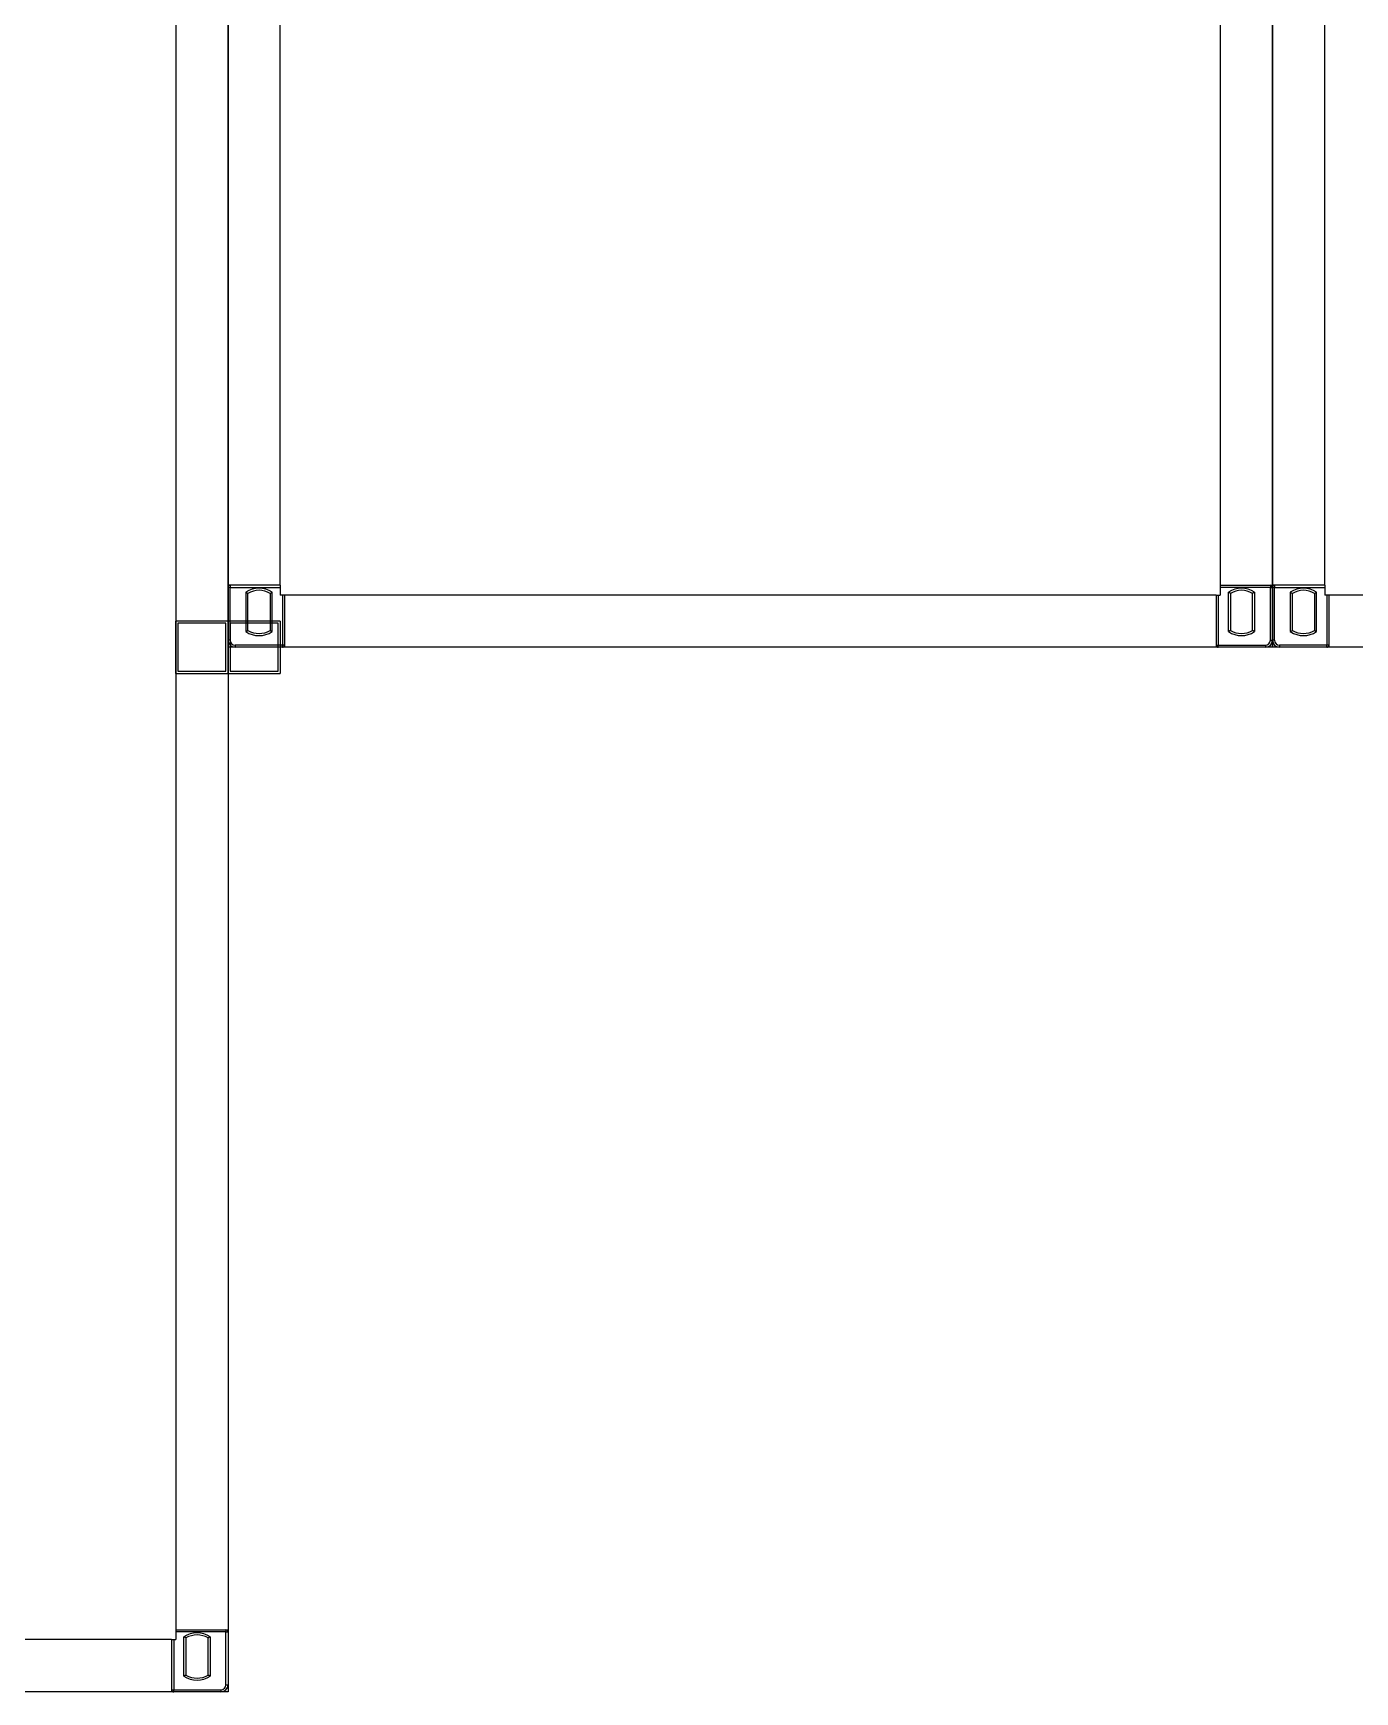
# Model space of a CAD drawing. Header units: millimetres. Extents: x 2448621 to 2484291, y -423869 to -398639.
# Drawn here: x 2481872.3 to 2481986.2, y -401945.4 to -401802.5 of the extents above; entities that cross this region are included whole.
import ezdxf

# ---------------------------------------------------------------- set-up
doc = ezdxf.new("R2010")
doc.units = ezdxf.units.MM
doc.header["$LTSCALE"] = 30

# ---------------------------------------------------------------- blocks, each defined once
blk = doc.blocks.new('KEY PLAN_NEW')
at = {"color": 253}
for p, q in [((-1106.862, -1495.504), (-1106.862, -1848.384)), ((-1100.862, -1788.384), (-1100.862, -1495.504)), ((-1046.862, -1495.504), (-1046.862, -1788.384)), ((-1040.862, -1788.384), (-1040.862, -1495.504)), ((-1100.862, -1788.384), (-1100.862, -1788.944)), ((-1100.622, -1788.944), (-1100.862, -1788.944)), ((-1047.102, -1788.944), (-1100.622, -1788.944)), ((-1047.102, -1788.944), (-1046.862, -1788.944)), ((-1046.862, -1788.384), (-1046.862, -1788.944)), ((-1040.862, -1788.384), (-1040.862, -1788.944)), ((-1040.622, -1788.944), (-1040.862, -1788.944)), ((-987.102, -1788.944), (-1040.622, -1788.944)), ((-1106.862, -1793.444), (-1106.862, -1790.444)), ((-1103.862, -1790.444), (-1106.862, -1790.444)), ((-1103.982, -1790.564), (-1106.742, -1790.564)), ((-1106.742, -1790.564), (-1106.742, -1793.324)), ((-1103.982, -1793.324), (-1103.982, -1790.564)), ((-1103.982, -1793.324), (-1103.982, -1790.564)), ((-1103.862, -1790.444), (-1103.862, -1793.444)), ((-1103.862, -1793.444), (-1103.862, -1790.444)), ((-1100.862, -1790.444), (-1103.862, -1790.444)), ((-1100.982, -1790.564), (-1103.742, -1790.564)), ((-1103.742, -1790.564), (-1103.742, -1793.324)), ((-1100.982, -1793.324), (-1100.982, -1790.564)), ((-1100.982, -1793.324), (-1100.982, -1790.564)), ((-1100.862, -1790.444), (-1100.862, -1793.444)), ((-1106.862, -1793.444), (-1103.862, -1793.444)), ((-1106.742, -1793.324), (-1103.982, -1793.324)), ((-1103.862, -1793.444), (-1100.862, -1793.444)), ((-1103.742, -1793.324), (-1100.982, -1793.324)), ((-1107.102, -1848.944), (-1160.622, -1848.944)), ((-1107.102, -1848.944), (-1106.862, -1848.944)), ((-1106.862, -1848.384), (-1106.862, -1848.944))]:
    blk.add_line(p, q, dxfattribs=at)
at = {"color": 253, "linetype": 'Continuous'}
for p, q in [((-1100.862, -1788.384), (-1103.862, -1788.384)), ((-1103.742, -1788.504), (-1103.862, -1788.504)), ((-1103.742, -1788.384), (-1103.742, -1788.504)), ((-1103.742, -1788.504), (-1100.862, -1788.504)), ((-1103.742, -1791.534), (-1103.742, -1788.504)), ((-1102.837, -1788.782), (-1102.837, -1791.045)), ((-1102.717, -1790.979), (-1102.717, -1788.849)), ((-1101.447, -1788.849), (-1101.447, -1790.979)), ((-1101.327, -1791.045), (-1101.327, -1788.782)), ((-1100.742, -1788.944), (-1100.742, -1791.824)), ((-1100.622, -1788.944), (-1100.622, -1791.944)), ((-1047.102, -1788.944), (-1047.102, -1791.944)), ((-1046.982, -1788.944), (-1046.982, -1791.824)), ((-1046.862, -1788.384), (-1043.862, -1788.384)), ((-1043.982, -1788.504), (-1046.862, -1788.504)), ((-1046.397, -1791.045), (-1046.397, -1788.782)), ((-1046.277, -1788.849), (-1046.277, -1790.979)), ((-1045.007, -1790.979), (-1045.007, -1788.849)), ((-1044.887, -1788.782), (-1044.887, -1791.045)), ((-1043.982, -1788.384), (-1043.982, -1788.504)), ((-1043.982, -1788.504), (-1043.862, -1788.504)), ((-1043.982, -1791.534), (-1043.982, -1788.504)), ((-1040.862, -1788.384), (-1043.862, -1788.384)), ((-1043.742, -1788.504), (-1043.862, -1788.504)), ((-1043.742, -1788.384), (-1043.742, -1788.504)), ((-1043.742, -1788.504), (-1040.862, -1788.504)), ((-1043.742, -1791.534), (-1043.742, -1788.504)), ((-1042.837, -1788.782), (-1042.837, -1791.045)), ((-1042.717, -1790.979), (-1042.717, -1788.849)), ((-1041.447, -1788.849), (-1041.447, -1790.979)), ((-1041.327, -1791.045), (-1041.327, -1788.782)), ((-1040.742, -1788.944), (-1040.742, -1791.824)), ((-1040.622, -1788.944), (-1040.622, -1791.944)), ((-1103.742, -1791.534), (-1103.862, -1791.534)), ((-1103.742, -1791.824), (-1103.742, -1791.823)), ((-1103.742, -1791.824), (-1103.742, -1791.824)), ((-1103.452, -1791.824), (-1103.452, -1791.944)), ((-1100.742, -1791.824), (-1103.452, -1791.824)), ((-1100.742, -1791.944), (-1100.742, -1791.824)), ((-1100.622, -1791.824), (-1100.742, -1791.824)), ((-1047.102, -1791.824), (-1046.982, -1791.824)), ((-1046.982, -1791.944), (-1046.982, -1791.824)), ((-1046.982, -1791.824), (-1044.272, -1791.824)), ((-1044.272, -1791.824), (-1044.272, -1791.944)), ((-1043.982, -1791.534), (-1043.862, -1791.534)), ((-1043.982, -1791.824), (-1043.982, -1791.823)), ((-1043.982, -1791.824), (-1043.982, -1791.824)), ((-1043.742, -1791.534), (-1043.862, -1791.534)), ((-1043.742, -1791.824), (-1043.742, -1791.823)), ((-1043.742, -1791.824), (-1043.742, -1791.824)), ((-1043.452, -1791.824), (-1043.452, -1791.944)), ((-1040.742, -1791.824), (-1043.452, -1791.824)), ((-1040.742, -1791.944), (-1040.742, -1791.824)), ((-1040.622, -1791.824), (-1040.742, -1791.824)), ((-1107.102, -1848.944), (-1107.102, -1851.944)), ((-1106.982, -1848.944), (-1106.982, -1851.824)), ((-1106.862, -1848.384), (-1103.862, -1848.384)), ((-1103.982, -1848.504), (-1106.862, -1848.504)), ((-1106.397, -1851.045), (-1106.397, -1848.782)), ((-1106.277, -1848.849), (-1106.277, -1850.979)), ((-1105.007, -1850.979), (-1105.007, -1848.849)), ((-1104.887, -1848.782), (-1104.887, -1851.045)), ((-1103.982, -1848.384), (-1103.982, -1848.504)), ((-1103.982, -1848.504), (-1103.862, -1848.504)), ((-1103.982, -1851.534), (-1103.982, -1848.504)), ((-1107.102, -1851.824), (-1106.982, -1851.824)), ((-1106.982, -1851.944), (-1106.982, -1851.824)), ((-1106.982, -1851.824), (-1104.272, -1851.824)), ((-1104.272, -1851.824), (-1104.272, -1851.944)), ((-1103.982, -1851.534), (-1103.862, -1851.534)), ((-1103.982, -1851.824), (-1103.982, -1851.823)), ((-1103.982, -1851.824), (-1103.982, -1851.824))]:
    blk.add_line(p, q, dxfattribs=at)
at = {"color": 253}
for points in [[(-1163.862, -1491.944), (-1103.862, -1491.944), (-1103.862, -1851.944), (-1163.862, -1851.944)], [(-1103.862, -1491.944), (-1043.862, -1491.944), (-1043.862, -1791.944), (-1103.862, -1791.944)], [(-1043.862, -1491.944), (-983.862, -1491.944), (-983.862, -1791.944), (-1043.862, -1791.944)]]:
    blk.add_lwpolyline(points, close=True, dxfattribs=at)
at = {"color": 253, "linetype": 'Continuous'}
for centre, radius, start, end in [((-1103.742, -1788.504), 0.12, 90, 180), ((-1102.082, -1789.914), 1.36, 56.27916, 123.72084), ((-1102.082, -1789.914), 1.24, 59.1964, 120.8036), ((-1045.642, -1789.914), 1.36, 56.27916, 123.72084), ((-1045.642, -1789.914), 1.24, 59.1964, 120.8036), ((-1043.982, -1788.504), 0.12, 0, 90), ((-1043.742, -1788.504), 0.12, 90, 180), ((-1042.082, -1789.914), 1.36, 56.27916, 123.72084), ((-1042.082, -1789.914), 1.24, 59.1964, 120.8036), ((-1102.082, -1789.914), 1.36, 236.27916, 303.72084), ((-1102.082, -1789.914), 1.24, 239.1964, 300.8036), ((-1045.642, -1789.914), 1.36, 236.27916, 303.72084), ((-1045.642, -1789.914), 1.24, 239.1964, 300.8036), ((-1042.082, -1789.914), 1.36, 236.27916, 303.72084), ((-1042.082, -1789.914), 1.24, 239.1964, 300.8036), ((-1103.452, -1791.534), 0.41, 180, 270), ((-1103.452, -1791.534), 0.29, 180, 270), ((-1100.742, -1791.824), 0.12, 270, 0), ((-1046.982, -1791.824), 0.12, 180, 270), ((-1044.272, -1791.534), 0.41, 270, 0), ((-1044.272, -1791.534), 0.29, 270, 0), ((-1043.452, -1791.534), 0.41, 180, 270), ((-1043.452, -1791.534), 0.29, 180, 270), ((-1040.742, -1791.824), 0.12, 270, 0), ((-1105.642, -1849.914), 1.36, 56.27916, 123.72084), ((-1105.642, -1849.914), 1.24, 59.1964, 120.8036), ((-1103.982, -1848.504), 0.12, 0, 90), ((-1105.642, -1849.914), 1.36, 236.27916, 303.72084), ((-1105.642, -1849.914), 1.24, 239.1964, 300.8036), ((-1106.982, -1851.824), 0.12, 180, 270), ((-1104.272, -1851.534), 0.41, 270, 0), ((-1104.272, -1851.534), 0.29, 270, 0)]:
    blk.add_arc(centre, radius, start, end, dxfattribs=at)
for points, knots in [([(-1102.837, -1788.782), (-1102.836, -1788.783, 46), (-1102.836, -1788.783, 46), (-1102.835, -1788.783, 46), (-1102.834, -1788.784, 46), (-1102.832, -1788.785, 46), (-1102.829, -1788.786, 46), (-1102.827, -1788.787, 46), (-1102.822, -1788.79, 46), (-1102.818, -1788.792, 46), (-1102.811, -1788.796, 46), (-1102.807, -1788.798, 46), (-1102.802, -1788.801, 46), (-1102.8, -1788.802, 46), (-1102.798, -1788.804, 46), (-1102.797, -1788.804, 46), (-1102.795, -1788.805, 46), (-1102.794, -1788.806, 46), (-1102.79, -1788.808, 46), (-1102.786, -1788.81, 46), (-1102.779, -1788.813, 46), (-1102.776, -1788.815, 46), (-1102.77, -1788.819, 46), (-1102.767, -1788.821, 46), (-1102.763, -1788.823, 46), (-1102.762, -1788.823, 46), (-1102.76, -1788.824, 46), (-1102.76, -1788.824, 46), (-1102.758, -1788.826, 46), (-1102.756, -1788.826, 46), (-1102.752, -1788.829, 46), (-1102.749, -1788.83, 46), (-1102.744, -1788.833, 46), (-1102.741, -1788.835, 46), (-1102.739, -1788.836, 46), (-1102.738, -1788.837, 46), (-1102.737, -1788.837, 46), (-1102.736, -1788.838, 46), (-1102.735, -1788.838, 46), (-1102.734, -1788.839, 46), (-1102.731, -1788.841, 46), (-1102.729, -1788.842, 46), (-1102.725, -1788.844, 46), (-1102.724, -1788.844, 46), (-1102.722, -1788.845, 46), (-1102.722, -1788.846, 46), (-1102.721, -1788.846, 46), (-1102.721, -1788.846, 46), (-1102.72, -1788.847, 46), (-1102.72, -1788.847, 46), (-1102.719, -1788.848, 46), (-1102.718, -1788.848, 46), (-1102.717, -1788.848, 46), (-1102.717, -1788.849, 46)], [0, 0, 0, 0, 0.00782, 0.00782, 0.015639, 0.031279, 0.031279, 0.062557, 0.062557, 0.125114, 0.125114, 0.187671, 0.187671, 0.21895, 0.21895, 0.234589, 0.234589, 0.250228, 0.250228, 0.312785, 0.312785, 0.375342, 0.375342, 0.437899, 0.437899, 0.453538, 0.453538, 0.469178, 0.469178, 0.500456, 0.500456, 0.563013, 0.563013, 0.62557, 0.62557, 0.641209, 0.641209, 0.656849, 0.656849, 0.688127, 0.688127, 0.750684, 0.750684, 0.813241, 0.813241, 0.828881, 0.828881, 0.84452, 0.84452, 0.875798, 0.875798, 0.938355, 1, 1, 1, 1]), ([(-1101.447, -1788.849), (-1101.447, -1788.848, 46), (-1101.446, -1788.848, 46), (-1101.445, -1788.848, 46), (-1101.444, -1788.847, 46), (-1101.443, -1788.847, 46), (-1101.442, -1788.846, 46), (-1101.442, -1788.846, 46), (-1101.442, -1788.846, 46), (-1101.441, -1788.845, 46), (-1101.44, -1788.844, 46), (-1101.438, -1788.844, 46), (-1101.435, -1788.842, 46), (-1101.433, -1788.841, 46), (-1101.43, -1788.839, 46), (-1101.429, -1788.838, 46), (-1101.427, -1788.838, 46), (-1101.427, -1788.837, 46), (-1101.426, -1788.837, 46), (-1101.425, -1788.836, 46), (-1101.422, -1788.835, 46), (-1101.42, -1788.833, 46), (-1101.414, -1788.83, 46), (-1101.412, -1788.829, 46), (-1101.407, -1788.826, 46), (-1101.406, -1788.826, 46), (-1101.404, -1788.824, 46), (-1101.403, -1788.824, 46), (-1101.402, -1788.823, 46), (-1101.401, -1788.823, 46), (-1101.397, -1788.821, 46), (-1101.394, -1788.819, 46), (-1101.387, -1788.815, 46), (-1101.384, -1788.813, 46), (-1101.377, -1788.81, 46), (-1101.374, -1788.808, 46), (-1101.37, -1788.806, 46), (-1101.369, -1788.805, 46), (-1101.367, -1788.804, 46), (-1101.366, -1788.804, 46), (-1101.363, -1788.802, 46), (-1101.362, -1788.801, 46), (-1101.356, -1788.798, 46), (-1101.353, -1788.796, 46), (-1101.345, -1788.792, 46), (-1101.342, -1788.79, 46), (-1101.336, -1788.787, 46), (-1101.334, -1788.786, 46), (-1101.331, -1788.785, 46), (-1101.33, -1788.784, 46), (-1101.329, -1788.783, 46), (-1101.328, -1788.783, 46), (-1101.327, -1788.783, 46), (-1101.327, -1788.782, 46)], [0, 0, 0, 0, 0.06206, 0.12459, 0.12459, 0.155854, 0.155854, 0.171487, 0.171487, 0.187119, 0.187119, 0.249648, 0.249648, 0.312178, 0.312178, 0.343442, 0.343442, 0.359075, 0.359075, 0.374707, 0.374707, 0.437236, 0.437236, 0.499766, 0.499766, 0.53103, 0.53103, 0.546663, 0.546663, 0.562295, 0.562295, 0.624824, 0.624824, 0.687353, 0.687353, 0.749883, 0.749883, 0.765515, 0.765515, 0.781147, 0.781147, 0.812412, 0.812412, 0.874941, 0.874941, 0.937471, 0.937471, 0.968735, 0.968735, 0.984368, 0.992184, 0.992184, 1, 1, 1, 1]), ([(-1046.277, -1788.849), (-1046.277, -1788.848, 46), (-1046.278, -1788.848, 46), (-1046.279, -1788.848, 46), (-1046.28, -1788.847, 46), (-1046.28, -1788.847, 46), (-1046.281, -1788.846, 46), (-1046.281, -1788.846, 46), (-1046.282, -1788.846, 46), (-1046.282, -1788.845, 46), (-1046.284, -1788.844, 46), (-1046.285, -1788.844, 46), (-1046.289, -1788.842, 46), (-1046.291, -1788.841, 46), (-1046.294, -1788.839, 46), (-1046.295, -1788.838, 46), (-1046.296, -1788.838, 46), (-1046.297, -1788.837, 46), (-1046.298, -1788.837, 46), (-1046.299, -1788.836, 46), (-1046.301, -1788.835, 46), (-1046.304, -1788.833, 46), (-1046.309, -1788.83, 46), (-1046.312, -1788.829, 46), (-1046.316, -1788.826, 46), (-1046.318, -1788.826, 46), (-1046.32, -1788.824, 46), (-1046.32, -1788.824, 46), (-1046.322, -1788.823, 46), (-1046.323, -1788.823, 46), (-1046.327, -1788.821, 46), (-1046.33, -1788.819, 46), (-1046.336, -1788.815, 46), (-1046.339, -1788.813, 46), (-1046.346, -1788.81, 46), (-1046.35, -1788.808, 46), (-1046.354, -1788.806, 46), (-1046.355, -1788.805, 46), (-1046.357, -1788.804, 46), (-1046.358, -1788.804, 46), (-1046.36, -1788.802, 46), (-1046.362, -1788.801, 46), (-1046.367, -1788.798, 46), (-1046.371, -1788.796, 46), (-1046.378, -1788.792, 46), (-1046.382, -1788.79, 46), (-1046.387, -1788.787, 46), (-1046.389, -1788.786, 46), (-1046.392, -1788.785, 46), (-1046.394, -1788.784, 46), (-1046.395, -1788.783, 46), (-1046.396, -1788.783, 46), (-1046.396, -1788.783, 46), (-1046.397, -1788.782, 46)], [0, 0, 0, 0, 0.06206, 0.12459, 0.12459, 0.155854, 0.155854, 0.171487, 0.171487, 0.187119, 0.187119, 0.249648, 0.249648, 0.312178, 0.312178, 0.343442, 0.343442, 0.359075, 0.359075, 0.374707, 0.374707, 0.437236, 0.437236, 0.499766, 0.499766, 0.53103, 0.53103, 0.546663, 0.546663, 0.562295, 0.562295, 0.624824, 0.624824, 0.687353, 0.687353, 0.749883, 0.749883, 0.765515, 0.765515, 0.781147, 0.781147, 0.812412, 0.812412, 0.874941, 0.874941, 0.937471, 0.937471, 0.968735, 0.968735, 0.984368, 0.992184, 0.992184, 1, 1, 1, 1]), ([(-1044.887, -1788.782), (-1044.887, -1788.783, 46), (-1044.888, -1788.783, 46), (-1044.889, -1788.783, 46), (-1044.89, -1788.784, 46), (-1044.891, -1788.785, 46), (-1044.894, -1788.786, 46), (-1044.896, -1788.787, 46), (-1044.902, -1788.79, 46), (-1044.905, -1788.792, 46), (-1044.913, -1788.796, 46), (-1044.916, -1788.798, 46), (-1044.922, -1788.801, 46), (-1044.923, -1788.802, 46), (-1044.926, -1788.804, 46), (-1044.927, -1788.804, 46), (-1044.929, -1788.805, 46), (-1044.93, -1788.806, 46), (-1044.934, -1788.808, 46), (-1044.937, -1788.81, 46), (-1044.944, -1788.813, 46), (-1044.947, -1788.815, 46), (-1044.954, -1788.819, 46), (-1044.957, -1788.821, 46), (-1044.961, -1788.823, 46), (-1044.962, -1788.823, 46), (-1044.963, -1788.824, 46), (-1044.964, -1788.824, 46), (-1044.966, -1788.826, 46), (-1044.967, -1788.826, 46), (-1044.972, -1788.829, 46), (-1044.974, -1788.83, 46), (-1044.98, -1788.833, 46), (-1044.982, -1788.835, 46), (-1044.985, -1788.836, 46), (-1044.986, -1788.837, 46), (-1044.987, -1788.837, 46), (-1044.987, -1788.838, 46), (-1044.989, -1788.838, 46), (-1044.99, -1788.839, 46), (-1044.993, -1788.841, 46), (-1044.995, -1788.842, 46), (-1044.998, -1788.844, 46), (-1045, -1788.844, 46), (-1045.001, -1788.845, 46), (-1045.002, -1788.846, 46), (-1045.002, -1788.846, 46), (-1045.002, -1788.846, 46), (-1045.003, -1788.847, 46), (-1045.004, -1788.847, 46), (-1045.005, -1788.848, 46), (-1045.006, -1788.848, 46), (-1045.007, -1788.848, 46), (-1045.007, -1788.849, 46)], [0, 0, 0, 0, 0.00782, 0.00782, 0.015639, 0.031279, 0.031279, 0.062557, 0.062557, 0.125114, 0.125114, 0.187671, 0.187671, 0.21895, 0.21895, 0.234589, 0.234589, 0.250228, 0.250228, 0.312785, 0.312785, 0.375342, 0.375342, 0.437899, 0.437899, 0.453538, 0.453538, 0.469178, 0.469178, 0.500456, 0.500456, 0.563013, 0.563013, 0.62557, 0.62557, 0.641209, 0.641209, 0.656849, 0.656849, 0.688127, 0.688127, 0.750684, 0.750684, 0.813241, 0.813241, 0.828881, 0.828881, 0.84452, 0.84452, 0.875798, 0.875798, 0.938355, 1, 1, 1, 1]), ([(-1042.837, -1788.782), (-1042.836, -1788.783, 46), (-1042.836, -1788.783, 46), (-1042.835, -1788.783, 46), (-1042.834, -1788.784, 46), (-1042.832, -1788.785, 46), (-1042.829, -1788.786, 46), (-1042.827, -1788.787, 46), (-1042.822, -1788.79, 46), (-1042.818, -1788.792, 46), (-1042.811, -1788.796, 46), (-1042.807, -1788.798, 46), (-1042.802, -1788.801, 46), (-1042.8, -1788.802, 46), (-1042.798, -1788.804, 46), (-1042.797, -1788.804, 46), (-1042.795, -1788.805, 46), (-1042.794, -1788.806, 46), (-1042.79, -1788.808, 46), (-1042.786, -1788.81, 46), (-1042.779, -1788.813, 46), (-1042.776, -1788.815, 46), (-1042.77, -1788.819, 46), (-1042.767, -1788.821, 46), (-1042.763, -1788.823, 46), (-1042.762, -1788.823, 46), (-1042.76, -1788.824, 46), (-1042.76, -1788.824, 46), (-1042.758, -1788.826, 46), (-1042.756, -1788.826, 46), (-1042.752, -1788.829, 46), (-1042.749, -1788.83, 46), (-1042.744, -1788.833, 46), (-1042.741, -1788.835, 46), (-1042.739, -1788.836, 46), (-1042.738, -1788.837, 46), (-1042.737, -1788.837, 46), (-1042.736, -1788.838, 46), (-1042.735, -1788.838, 46), (-1042.734, -1788.839, 46), (-1042.731, -1788.841, 46), (-1042.729, -1788.842, 46), (-1042.725, -1788.844, 46), (-1042.724, -1788.844, 46), (-1042.722, -1788.845, 46), (-1042.722, -1788.846, 46), (-1042.721, -1788.846, 46), (-1042.721, -1788.846, 46), (-1042.72, -1788.847, 46), (-1042.72, -1788.847, 46), (-1042.719, -1788.848, 46), (-1042.718, -1788.848, 46), (-1042.717, -1788.848, 46), (-1042.717, -1788.849, 46)], [0, 0, 0, 0, 0.00782, 0.00782, 0.015639, 0.031279, 0.031279, 0.062557, 0.062557, 0.125114, 0.125114, 0.187671, 0.187671, 0.21895, 0.21895, 0.234589, 0.234589, 0.250228, 0.250228, 0.312785, 0.312785, 0.375342, 0.375342, 0.437899, 0.437899, 0.453538, 0.453538, 0.469178, 0.469178, 0.500456, 0.500456, 0.563013, 0.563013, 0.62557, 0.62557, 0.641209, 0.641209, 0.656849, 0.656849, 0.688127, 0.688127, 0.750684, 0.750684, 0.813241, 0.813241, 0.828881, 0.828881, 0.84452, 0.84452, 0.875798, 0.875798, 0.938355, 1, 1, 1, 1]), ([(-1041.447, -1788.849), (-1041.447, -1788.848, 46), (-1041.446, -1788.848, 46), (-1041.445, -1788.848, 46), (-1041.444, -1788.847, 46), (-1041.443, -1788.847, 46), (-1041.442, -1788.846, 46), (-1041.442, -1788.846, 46), (-1041.442, -1788.846, 46), (-1041.441, -1788.845, 46), (-1041.44, -1788.844, 46), (-1041.438, -1788.844, 46), (-1041.435, -1788.842, 46), (-1041.433, -1788.841, 46), (-1041.43, -1788.839, 46), (-1041.429, -1788.838, 46), (-1041.427, -1788.838, 46), (-1041.427, -1788.837, 46), (-1041.426, -1788.837, 46), (-1041.425, -1788.836, 46), (-1041.422, -1788.835, 46), (-1041.42, -1788.833, 46), (-1041.414, -1788.83, 46), (-1041.412, -1788.829, 46), (-1041.407, -1788.826, 46), (-1041.406, -1788.826, 46), (-1041.404, -1788.824, 46), (-1041.403, -1788.824, 46), (-1041.402, -1788.823, 46), (-1041.401, -1788.823, 46), (-1041.397, -1788.821, 46), (-1041.394, -1788.819, 46), (-1041.387, -1788.815, 46), (-1041.384, -1788.813, 46), (-1041.377, -1788.81, 46), (-1041.374, -1788.808, 46), (-1041.37, -1788.806, 46), (-1041.369, -1788.805, 46), (-1041.367, -1788.804, 46), (-1041.366, -1788.804, 46), (-1041.363, -1788.802, 46), (-1041.362, -1788.801, 46), (-1041.356, -1788.798, 46), (-1041.353, -1788.796, 46), (-1041.345, -1788.792, 46), (-1041.342, -1788.79, 46), (-1041.336, -1788.787, 46), (-1041.334, -1788.786, 46), (-1041.331, -1788.785, 46), (-1041.33, -1788.784, 46), (-1041.329, -1788.783, 46), (-1041.328, -1788.783, 46), (-1041.327, -1788.783, 46), (-1041.327, -1788.782, 46)], [0, 0, 0, 0, 0.06206, 0.12459, 0.12459, 0.155854, 0.155854, 0.171487, 0.171487, 0.187119, 0.187119, 0.249648, 0.249648, 0.312178, 0.312178, 0.343442, 0.343442, 0.359075, 0.359075, 0.374707, 0.374707, 0.437236, 0.437236, 0.499766, 0.499766, 0.53103, 0.53103, 0.546663, 0.546663, 0.562295, 0.562295, 0.624824, 0.624824, 0.687353, 0.687353, 0.749883, 0.749883, 0.765515, 0.765515, 0.781147, 0.781147, 0.812412, 0.812412, 0.874941, 0.874941, 0.937471, 0.937471, 0.968735, 0.968735, 0.984368, 0.992184, 0.992184, 1, 1, 1, 1]), ([(-1102.837, -1791.045), (-1102.836, -1791.045, 46), (-1102.836, -1791.044, 46), (-1102.835, -1791.044, 46), (-1102.834, -1791.043, 46), (-1102.832, -1791.042, 46), (-1102.829, -1791.041, 46), (-1102.827, -1791.04, 46), (-1102.822, -1791.037, 46), (-1102.818, -1791.035, 46), (-1102.811, -1791.031, 46), (-1102.807, -1791.029, 46), (-1102.802, -1791.026, 46), (-1102.8, -1791.025, 46), (-1102.798, -1791.024, 46), (-1102.797, -1791.023, 46), (-1102.795, -1791.022, 46), (-1102.794, -1791.022, 46), (-1102.79, -1791.019, 46), (-1102.786, -1791.017, 46), (-1102.779, -1791.014, 46), (-1102.776, -1791.012, 46), (-1102.77, -1791.008, 46), (-1102.767, -1791.007, 46), (-1102.763, -1791.004, 46), (-1102.762, -1791.004, 46), (-1102.76, -1791.003, 46), (-1102.76, -1791.003, 46), (-1102.758, -1791.002, 46), (-1102.756, -1791.001, 46), (-1102.752, -1790.998, 46), (-1102.749, -1790.997, 46), (-1102.744, -1790.994, 46), (-1102.741, -1790.993, 46), (-1102.739, -1790.991, 46), (-1102.738, -1790.991, 46), (-1102.737, -1790.99, 46), (-1102.736, -1790.99, 46), (-1102.735, -1790.989, 46), (-1102.734, -1790.988, 46), (-1102.731, -1790.986, 46), (-1102.729, -1790.985, 46), (-1102.725, -1790.984, 46), (-1102.724, -1790.983, 46), (-1102.722, -1790.982, 46), (-1102.722, -1790.982, 46), (-1102.721, -1790.981, 46), (-1102.721, -1790.981, 46), (-1102.72, -1790.981, 46), (-1102.72, -1790.98, 46), (-1102.719, -1790.98, 46), (-1102.718, -1790.979, 46), (-1102.717, -1790.979, 46), (-1102.717, -1790.979, 46)], [0, 0, 0, 0, 0.00782, 0.00782, 0.015639, 0.031279, 0.031279, 0.062557, 0.062557, 0.125114, 0.125114, 0.187671, 0.187671, 0.21895, 0.21895, 0.234589, 0.234589, 0.250228, 0.250228, 0.312785, 0.312785, 0.375342, 0.375342, 0.437899, 0.437899, 0.453538, 0.453538, 0.469178, 0.469178, 0.500456, 0.500456, 0.563013, 0.563013, 0.62557, 0.62557, 0.641209, 0.641209, 0.656849, 0.656849, 0.688127, 0.688127, 0.750684, 0.750684, 0.813241, 0.813241, 0.828881, 0.828881, 0.84452, 0.84452, 0.875798, 0.875798, 0.938355, 1, 1, 1, 1]), ([(-1101.447, -1790.979), (-1101.447, -1790.979, 46), (-1101.446, -1790.979, 46), (-1101.445, -1790.98, 46), (-1101.444, -1790.98, 46), (-1101.443, -1790.981, 46), (-1101.442, -1790.981, 46), (-1101.442, -1790.981, 46), (-1101.442, -1790.982, 46), (-1101.441, -1790.982, 46), (-1101.44, -1790.983, 46), (-1101.438, -1790.984, 46), (-1101.435, -1790.985, 46), (-1101.433, -1790.986, 46), (-1101.43, -1790.988, 46), (-1101.429, -1790.989, 46), (-1101.427, -1790.99, 46), (-1101.427, -1790.99, 46), (-1101.426, -1790.991, 46), (-1101.425, -1790.991, 46), (-1101.422, -1790.993, 46), (-1101.42, -1790.994, 46), (-1101.414, -1790.997, 46), (-1101.412, -1790.998, 46), (-1101.407, -1791.001, 46), (-1101.406, -1791.002, 46), (-1101.404, -1791.003, 46), (-1101.403, -1791.003, 46), (-1101.402, -1791.004, 46), (-1101.401, -1791.004, 46), (-1101.397, -1791.007, 46), (-1101.394, -1791.008, 46), (-1101.387, -1791.012, 46), (-1101.384, -1791.014, 46), (-1101.377, -1791.017, 46), (-1101.374, -1791.019, 46), (-1101.37, -1791.022, 46), (-1101.369, -1791.022, 46), (-1101.367, -1791.023, 46), (-1101.366, -1791.024, 46), (-1101.363, -1791.025, 46), (-1101.362, -1791.026, 46), (-1101.356, -1791.029, 46), (-1101.353, -1791.031, 46), (-1101.345, -1791.035, 46), (-1101.342, -1791.037, 46), (-1101.336, -1791.04, 46), (-1101.334, -1791.041, 46), (-1101.331, -1791.042, 46), (-1101.33, -1791.043, 46), (-1101.329, -1791.044, 46), (-1101.328, -1791.044, 46), (-1101.327, -1791.045, 46), (-1101.327, -1791.045, 46)], [0, 0, 0, 0, 0.06206, 0.12459, 0.12459, 0.155854, 0.155854, 0.171487, 0.171487, 0.187119, 0.187119, 0.249648, 0.249648, 0.312178, 0.312178, 0.343442, 0.343442, 0.359075, 0.359075, 0.374707, 0.374707, 0.437236, 0.437236, 0.499766, 0.499766, 0.53103, 0.53103, 0.546663, 0.546663, 0.562295, 0.562295, 0.624824, 0.624824, 0.687353, 0.687353, 0.749883, 0.749883, 0.765515, 0.765515, 0.781147, 0.781147, 0.812412, 0.812412, 0.874941, 0.874941, 0.937471, 0.937471, 0.968735, 0.968735, 0.984368, 0.992184, 0.992184, 1, 1, 1, 1]), ([(-1046.277, -1790.979), (-1046.277, -1790.979, 46), (-1046.278, -1790.979, 46), (-1046.279, -1790.98, 46), (-1046.28, -1790.98, 46), (-1046.28, -1790.981, 46), (-1046.281, -1790.981, 46), (-1046.281, -1790.981, 46), (-1046.282, -1790.982, 46), (-1046.282, -1790.982, 46), (-1046.284, -1790.983, 46), (-1046.285, -1790.984, 46), (-1046.289, -1790.985, 46), (-1046.291, -1790.986, 46), (-1046.294, -1790.988, 46), (-1046.295, -1790.989, 46), (-1046.296, -1790.99, 46), (-1046.297, -1790.99, 46), (-1046.298, -1790.991, 46), (-1046.299, -1790.991, 46), (-1046.301, -1790.993, 46), (-1046.304, -1790.994, 46), (-1046.309, -1790.997, 46), (-1046.312, -1790.998, 46), (-1046.316, -1791.001, 46), (-1046.318, -1791.002, 46), (-1046.32, -1791.003, 46), (-1046.32, -1791.003, 46), (-1046.322, -1791.004, 46), (-1046.323, -1791.004, 46), (-1046.327, -1791.007, 46), (-1046.33, -1791.008, 46), (-1046.336, -1791.012, 46), (-1046.339, -1791.014, 46), (-1046.346, -1791.017, 46), (-1046.35, -1791.019, 46), (-1046.354, -1791.022, 46), (-1046.355, -1791.022, 46), (-1046.357, -1791.023, 46), (-1046.358, -1791.024, 46), (-1046.36, -1791.025, 46), (-1046.362, -1791.026, 46), (-1046.367, -1791.029, 46), (-1046.371, -1791.031, 46), (-1046.378, -1791.035, 46), (-1046.382, -1791.037, 46), (-1046.387, -1791.04, 46), (-1046.389, -1791.041, 46), (-1046.392, -1791.042, 46), (-1046.394, -1791.043, 46), (-1046.395, -1791.044, 46), (-1046.396, -1791.044, 46), (-1046.396, -1791.045, 46), (-1046.397, -1791.045, 46)], [0, 0, 0, 0, 0.06206, 0.12459, 0.12459, 0.155854, 0.155854, 0.171487, 0.171487, 0.187119, 0.187119, 0.249648, 0.249648, 0.312178, 0.312178, 0.343442, 0.343442, 0.359075, 0.359075, 0.374707, 0.374707, 0.437236, 0.437236, 0.499766, 0.499766, 0.53103, 0.53103, 0.546663, 0.546663, 0.562295, 0.562295, 0.624824, 0.624824, 0.687353, 0.687353, 0.749883, 0.749883, 0.765515, 0.765515, 0.781147, 0.781147, 0.812412, 0.812412, 0.874941, 0.874941, 0.937471, 0.937471, 0.968735, 0.968735, 0.984368, 0.992184, 0.992184, 1, 1, 1, 1]), ([(-1044.887, -1791.045), (-1044.887, -1791.045, 46), (-1044.888, -1791.044, 46), (-1044.889, -1791.044, 46), (-1044.89, -1791.043, 46), (-1044.891, -1791.042, 46), (-1044.894, -1791.041, 46), (-1044.896, -1791.04, 46), (-1044.902, -1791.037, 46), (-1044.905, -1791.035, 46), (-1044.913, -1791.031, 46), (-1044.916, -1791.029, 46), (-1044.922, -1791.026, 46), (-1044.923, -1791.025, 46), (-1044.926, -1791.024, 46), (-1044.927, -1791.023, 46), (-1044.929, -1791.022, 46), (-1044.93, -1791.022, 46), (-1044.934, -1791.019, 46), (-1044.937, -1791.017, 46), (-1044.944, -1791.014, 46), (-1044.947, -1791.012, 46), (-1044.954, -1791.008, 46), (-1044.957, -1791.007, 46), (-1044.961, -1791.004, 46), (-1044.962, -1791.004, 46), (-1044.963, -1791.003, 46), (-1044.964, -1791.003, 46), (-1044.966, -1791.002, 46), (-1044.967, -1791.001, 46), (-1044.972, -1790.998, 46), (-1044.974, -1790.997, 46), (-1044.98, -1790.994, 46), (-1044.982, -1790.993, 46), (-1044.985, -1790.991, 46), (-1044.986, -1790.991, 46), (-1044.987, -1790.99, 46), (-1044.987, -1790.99, 46), (-1044.989, -1790.989, 46), (-1044.99, -1790.988, 46), (-1044.993, -1790.986, 46), (-1044.995, -1790.985, 46), (-1044.998, -1790.984, 46), (-1045, -1790.983, 46), (-1045.001, -1790.982, 46), (-1045.002, -1790.982, 46), (-1045.002, -1790.981, 46), (-1045.002, -1790.981, 46), (-1045.003, -1790.981, 46), (-1045.004, -1790.98, 46), (-1045.005, -1790.98, 46), (-1045.006, -1790.979, 46), (-1045.007, -1790.979, 46), (-1045.007, -1790.979, 46)], [0, 0, 0, 0, 0.00782, 0.00782, 0.015639, 0.031279, 0.031279, 0.062557, 0.062557, 0.125114, 0.125114, 0.187671, 0.187671, 0.21895, 0.21895, 0.234589, 0.234589, 0.250228, 0.250228, 0.312785, 0.312785, 0.375342, 0.375342, 0.437899, 0.437899, 0.453538, 0.453538, 0.469178, 0.469178, 0.500456, 0.500456, 0.563013, 0.563013, 0.62557, 0.62557, 0.641209, 0.641209, 0.656849, 0.656849, 0.688127, 0.688127, 0.750684, 0.750684, 0.813241, 0.813241, 0.828881, 0.828881, 0.84452, 0.84452, 0.875798, 0.875798, 0.938355, 1, 1, 1, 1]), ([(-1042.837, -1791.045), (-1042.836, -1791.045, 46), (-1042.836, -1791.044, 46), (-1042.835, -1791.044, 46), (-1042.834, -1791.043, 46), (-1042.832, -1791.042, 46), (-1042.829, -1791.041, 46), (-1042.827, -1791.04, 46), (-1042.822, -1791.037, 46), (-1042.818, -1791.035, 46), (-1042.811, -1791.031, 46), (-1042.807, -1791.029, 46), (-1042.802, -1791.026, 46), (-1042.8, -1791.025, 46), (-1042.798, -1791.024, 46), (-1042.797, -1791.023, 46), (-1042.795, -1791.022, 46), (-1042.794, -1791.022, 46), (-1042.79, -1791.019, 46), (-1042.786, -1791.017, 46), (-1042.779, -1791.014, 46), (-1042.776, -1791.012, 46), (-1042.77, -1791.008, 46), (-1042.767, -1791.007, 46), (-1042.763, -1791.004, 46), (-1042.762, -1791.004, 46), (-1042.76, -1791.003, 46), (-1042.76, -1791.003, 46), (-1042.758, -1791.002, 46), (-1042.756, -1791.001, 46), (-1042.752, -1790.998, 46), (-1042.749, -1790.997, 46), (-1042.744, -1790.994, 46), (-1042.741, -1790.993, 46), (-1042.739, -1790.991, 46), (-1042.738, -1790.991, 46), (-1042.737, -1790.99, 46), (-1042.736, -1790.99, 46), (-1042.735, -1790.989, 46), (-1042.734, -1790.988, 46), (-1042.731, -1790.986, 46), (-1042.729, -1790.985, 46), (-1042.725, -1790.984, 46), (-1042.724, -1790.983, 46), (-1042.722, -1790.982, 46), (-1042.722, -1790.982, 46), (-1042.721, -1790.981, 46), (-1042.721, -1790.981, 46), (-1042.72, -1790.981, 46), (-1042.72, -1790.98, 46), (-1042.719, -1790.98, 46), (-1042.718, -1790.979, 46), (-1042.717, -1790.979, 46), (-1042.717, -1790.979, 46)], [0, 0, 0, 0, 0.00782, 0.00782, 0.015639, 0.031279, 0.031279, 0.062557, 0.062557, 0.125114, 0.125114, 0.187671, 0.187671, 0.21895, 0.21895, 0.234589, 0.234589, 0.250228, 0.250228, 0.312785, 0.312785, 0.375342, 0.375342, 0.437899, 0.437899, 0.453538, 0.453538, 0.469178, 0.469178, 0.500456, 0.500456, 0.563013, 0.563013, 0.62557, 0.62557, 0.641209, 0.641209, 0.656849, 0.656849, 0.688127, 0.688127, 0.750684, 0.750684, 0.813241, 0.813241, 0.828881, 0.828881, 0.84452, 0.84452, 0.875798, 0.875798, 0.938355, 1, 1, 1, 1]), ([(-1041.447, -1790.979), (-1041.447, -1790.979, 46), (-1041.446, -1790.979, 46), (-1041.445, -1790.98, 46), (-1041.444, -1790.98, 46), (-1041.443, -1790.981, 46), (-1041.442, -1790.981, 46), (-1041.442, -1790.981, 46), (-1041.442, -1790.982, 46), (-1041.441, -1790.982, 46), (-1041.44, -1790.983, 46), (-1041.438, -1790.984, 46), (-1041.435, -1790.985, 46), (-1041.433, -1790.986, 46), (-1041.43, -1790.988, 46), (-1041.429, -1790.989, 46), (-1041.427, -1790.99, 46), (-1041.427, -1790.99, 46), (-1041.426, -1790.991, 46), (-1041.425, -1790.991, 46), (-1041.422, -1790.993, 46), (-1041.42, -1790.994, 46), (-1041.414, -1790.997, 46), (-1041.412, -1790.998, 46), (-1041.407, -1791.001, 46), (-1041.406, -1791.002, 46), (-1041.404, -1791.003, 46), (-1041.403, -1791.003, 46), (-1041.402, -1791.004, 46), (-1041.401, -1791.004, 46), (-1041.397, -1791.007, 46), (-1041.394, -1791.008, 46), (-1041.387, -1791.012, 46), (-1041.384, -1791.014, 46), (-1041.377, -1791.017, 46), (-1041.374, -1791.019, 46), (-1041.37, -1791.022, 46), (-1041.369, -1791.022, 46), (-1041.367, -1791.023, 46), (-1041.366, -1791.024, 46), (-1041.363, -1791.025, 46), (-1041.362, -1791.026, 46), (-1041.356, -1791.029, 46), (-1041.353, -1791.031, 46), (-1041.345, -1791.035, 46), (-1041.342, -1791.037, 46), (-1041.336, -1791.04, 46), (-1041.334, -1791.041, 46), (-1041.331, -1791.042, 46), (-1041.33, -1791.043, 46), (-1041.329, -1791.044, 46), (-1041.328, -1791.044, 46), (-1041.327, -1791.045, 46), (-1041.327, -1791.045, 46)], [0, 0, 0, 0, 0.06206, 0.12459, 0.12459, 0.155854, 0.155854, 0.171487, 0.171487, 0.187119, 0.187119, 0.249648, 0.249648, 0.312178, 0.312178, 0.343442, 0.343442, 0.359075, 0.359075, 0.374707, 0.374707, 0.437236, 0.437236, 0.499766, 0.499766, 0.53103, 0.53103, 0.546663, 0.546663, 0.562295, 0.562295, 0.624824, 0.624824, 0.687353, 0.687353, 0.749883, 0.749883, 0.765515, 0.765515, 0.781147, 0.781147, 0.812412, 0.812412, 0.874941, 0.874941, 0.937471, 0.937471, 0.968735, 0.968735, 0.984368, 0.992184, 0.992184, 1, 1, 1, 1]), ([(-1106.277, -1848.849), (-1106.277, -1848.848), (-1106.278, -1848.848), (-1106.279, -1848.848), (-1106.28, -1848.847), (-1106.28, -1848.847), (-1106.281, -1848.846), (-1106.281, -1848.846), (-1106.282, -1848.846), (-1106.282, -1848.845), (-1106.284, -1848.844), (-1106.285, -1848.844), (-1106.289, -1848.842), (-1106.291, -1848.841), (-1106.294, -1848.839), (-1106.295, -1848.838), (-1106.296, -1848.838), (-1106.297, -1848.837), (-1106.298, -1848.837), (-1106.299, -1848.836), (-1106.301, -1848.835), (-1106.304, -1848.833), (-1106.309, -1848.83), (-1106.312, -1848.829), (-1106.316, -1848.826), (-1106.318, -1848.826), (-1106.32, -1848.824), (-1106.32, -1848.824), (-1106.322, -1848.823), (-1106.323, -1848.823), (-1106.327, -1848.821), (-1106.33, -1848.819), (-1106.336, -1848.815), (-1106.339, -1848.813), (-1106.346, -1848.81), (-1106.35, -1848.808), (-1106.354, -1848.806), (-1106.355, -1848.805), (-1106.357, -1848.804), (-1106.358, -1848.804), (-1106.36, -1848.802), (-1106.362, -1848.801), (-1106.367, -1848.798), (-1106.371, -1848.796), (-1106.378, -1848.792), (-1106.382, -1848.79), (-1106.387, -1848.787), (-1106.389, -1848.786), (-1106.392, -1848.785), (-1106.394, -1848.784), (-1106.395, -1848.783), (-1106.396, -1848.783), (-1106.396, -1848.783), (-1106.397, -1848.782)], [0, 0, 0, 0, 0.06206, 0.12459, 0.12459, 0.155854, 0.155854, 0.171487, 0.171487, 0.187119, 0.187119, 0.249648, 0.249648, 0.312178, 0.312178, 0.343442, 0.343442, 0.359075, 0.359075, 0.374707, 0.374707, 0.437236, 0.437236, 0.499766, 0.499766, 0.53103, 0.53103, 0.546663, 0.546663, 0.562295, 0.562295, 0.624824, 0.624824, 0.687353, 0.687353, 0.749883, 0.749883, 0.765515, 0.765515, 0.781147, 0.781147, 0.812412, 0.812412, 0.874941, 0.874941, 0.937471, 0.937471, 0.968735, 0.968735, 0.984368, 0.992184, 0.992184, 1, 1, 1, 1]), ([(-1104.887, -1848.782), (-1104.887, -1848.783), (-1104.888, -1848.783), (-1104.889, -1848.783), (-1104.89, -1848.784), (-1104.891, -1848.785), (-1104.894, -1848.786), (-1104.896, -1848.787), (-1104.902, -1848.79), (-1104.905, -1848.792), (-1104.913, -1848.796), (-1104.916, -1848.798), (-1104.922, -1848.801), (-1104.923, -1848.802), (-1104.926, -1848.804), (-1104.927, -1848.804), (-1104.929, -1848.805), (-1104.93, -1848.806), (-1104.934, -1848.808), (-1104.937, -1848.81), (-1104.944, -1848.813), (-1104.947, -1848.815), (-1104.954, -1848.819), (-1104.957, -1848.821), (-1104.961, -1848.823), (-1104.962, -1848.823), (-1104.963, -1848.824), (-1104.964, -1848.824), (-1104.966, -1848.826), (-1104.967, -1848.826), (-1104.972, -1848.829), (-1104.974, -1848.83), (-1104.98, -1848.833), (-1104.982, -1848.835), (-1104.985, -1848.836), (-1104.986, -1848.837), (-1104.987, -1848.837), (-1104.987, -1848.838), (-1104.989, -1848.838), (-1104.99, -1848.839), (-1104.993, -1848.841), (-1104.995, -1848.842), (-1104.998, -1848.844), (-1105, -1848.844), (-1105.001, -1848.845), (-1105.002, -1848.846), (-1105.002, -1848.846), (-1105.002, -1848.846), (-1105.003, -1848.847), (-1105.004, -1848.847), (-1105.005, -1848.848), (-1105.006, -1848.848), (-1105.007, -1848.848), (-1105.007, -1848.849)], [0, 0, 0, 0, 0.00782, 0.00782, 0.015639, 0.031279, 0.031279, 0.062557, 0.062557, 0.125114, 0.125114, 0.187671, 0.187671, 0.21895, 0.21895, 0.234589, 0.234589, 0.250228, 0.250228, 0.312785, 0.312785, 0.375342, 0.375342, 0.437899, 0.437899, 0.453538, 0.453538, 0.469178, 0.469178, 0.500456, 0.500456, 0.563013, 0.563013, 0.62557, 0.62557, 0.641209, 0.641209, 0.656849, 0.656849, 0.688127, 0.688127, 0.750684, 0.750684, 0.813241, 0.813241, 0.828881, 0.828881, 0.84452, 0.84452, 0.875798, 0.875798, 0.938355, 1, 1, 1, 1]), ([(-1106.277, -1850.979), (-1106.277, -1850.979), (-1106.278, -1850.979), (-1106.279, -1850.98), (-1106.28, -1850.98), (-1106.28, -1850.981), (-1106.281, -1850.981), (-1106.281, -1850.981), (-1106.282, -1850.982), (-1106.282, -1850.982), (-1106.284, -1850.983), (-1106.285, -1850.984), (-1106.289, -1850.985), (-1106.291, -1850.986), (-1106.294, -1850.988), (-1106.295, -1850.989), (-1106.296, -1850.99), (-1106.297, -1850.99), (-1106.298, -1850.991), (-1106.299, -1850.991), (-1106.301, -1850.993), (-1106.304, -1850.994), (-1106.309, -1850.997), (-1106.312, -1850.998), (-1106.316, -1851.001), (-1106.318, -1851.002), (-1106.32, -1851.003), (-1106.32, -1851.003), (-1106.322, -1851.004), (-1106.323, -1851.004), (-1106.327, -1851.007), (-1106.33, -1851.008), (-1106.336, -1851.012), (-1106.339, -1851.014), (-1106.346, -1851.017), (-1106.35, -1851.019), (-1106.354, -1851.022), (-1106.355, -1851.022), (-1106.357, -1851.023), (-1106.358, -1851.024), (-1106.36, -1851.025), (-1106.362, -1851.026), (-1106.367, -1851.029), (-1106.371, -1851.031), (-1106.378, -1851.035), (-1106.382, -1851.037), (-1106.387, -1851.04), (-1106.389, -1851.041), (-1106.392, -1851.042), (-1106.394, -1851.043), (-1106.395, -1851.044), (-1106.396, -1851.044), (-1106.396, -1851.045), (-1106.397, -1851.045)], [0, 0, 0, 0, 0.06206, 0.12459, 0.12459, 0.155854, 0.155854, 0.171487, 0.171487, 0.187119, 0.187119, 0.249648, 0.249648, 0.312178, 0.312178, 0.343442, 0.343442, 0.359075, 0.359075, 0.374707, 0.374707, 0.437236, 0.437236, 0.499766, 0.499766, 0.53103, 0.53103, 0.546663, 0.546663, 0.562295, 0.562295, 0.624824, 0.624824, 0.687353, 0.687353, 0.749883, 0.749883, 0.765515, 0.765515, 0.781147, 0.781147, 0.812412, 0.812412, 0.874941, 0.874941, 0.937471, 0.937471, 0.968735, 0.968735, 0.984368, 0.992184, 0.992184, 1, 1, 1, 1]), ([(-1104.887, -1851.045), (-1104.887, -1851.045), (-1104.888, -1851.044), (-1104.889, -1851.044), (-1104.89, -1851.043), (-1104.891, -1851.042), (-1104.894, -1851.041), (-1104.896, -1851.04), (-1104.902, -1851.037), (-1104.905, -1851.035), (-1104.913, -1851.031), (-1104.916, -1851.029), (-1104.922, -1851.026), (-1104.923, -1851.025), (-1104.926, -1851.024), (-1104.927, -1851.023), (-1104.929, -1851.022), (-1104.93, -1851.022), (-1104.934, -1851.019), (-1104.937, -1851.017), (-1104.944, -1851.014), (-1104.947, -1851.012), (-1104.954, -1851.008), (-1104.957, -1851.007), (-1104.961, -1851.004), (-1104.962, -1851.004), (-1104.963, -1851.003), (-1104.964, -1851.003), (-1104.966, -1851.002), (-1104.967, -1851.001), (-1104.972, -1850.998), (-1104.974, -1850.997), (-1104.98, -1850.994), (-1104.982, -1850.993), (-1104.985, -1850.991), (-1104.986, -1850.991), (-1104.987, -1850.99), (-1104.987, -1850.99), (-1104.989, -1850.989), (-1104.99, -1850.988), (-1104.993, -1850.986), (-1104.995, -1850.985), (-1104.998, -1850.984), (-1105, -1850.983), (-1105.001, -1850.982), (-1105.002, -1850.982), (-1105.002, -1850.981), (-1105.002, -1850.981), (-1105.003, -1850.981), (-1105.004, -1850.98), (-1105.005, -1850.98), (-1105.006, -1850.979), (-1105.007, -1850.979), (-1105.007, -1850.979)], [0, 0, 0, 0, 0.00782, 0.00782, 0.015639, 0.031279, 0.031279, 0.062557, 0.062557, 0.125114, 0.125114, 0.187671, 0.187671, 0.21895, 0.21895, 0.234589, 0.234589, 0.250228, 0.250228, 0.312785, 0.312785, 0.375342, 0.375342, 0.437899, 0.437899, 0.453538, 0.453538, 0.469178, 0.469178, 0.500456, 0.500456, 0.563013, 0.563013, 0.62557, 0.62557, 0.641209, 0.641209, 0.656849, 0.656849, 0.688127, 0.688127, 0.750684, 0.750684, 0.813241, 0.813241, 0.828881, 0.828881, 0.84452, 0.84452, 0.875798, 0.875798, 0.938355, 1, 1, 1, 1])]:
    blk.add_open_spline(points, degree=3, knots=knots, dxfattribs=at)

msp = doc.modelspace()

# ---------------------------------------------------------------- block references
at = {"xscale": 1.5, "yscale": 1.5, "zscale": 1.5}
msp.add_blockref('KEY PLAN_NEW', (2483544.88, -399167.45), dxfattribs=at)

doc.saveas('drawing.dxf')
